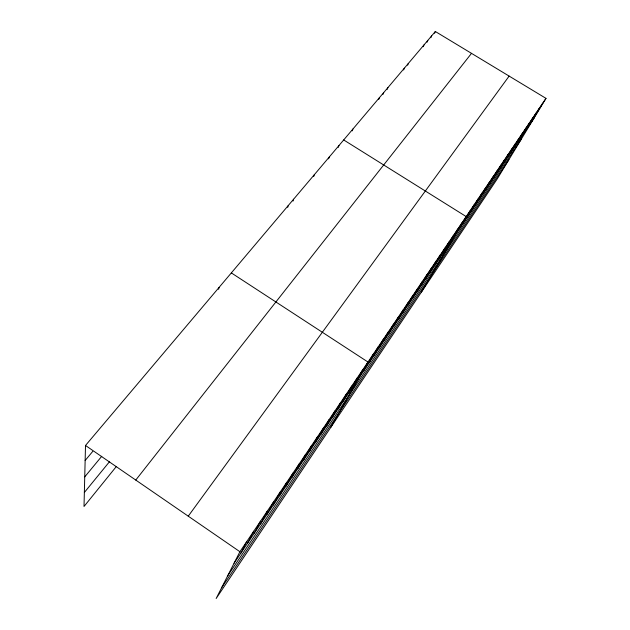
<?xml version="1.0" encoding="UTF-8"?>
<svg xmlns="http://www.w3.org/2000/svg" width="630" height="630" viewBox="0 0 630 630"><rect width="100%" height="100%" fill="white"/><g stroke="black" fill="none" stroke-linecap="round" stroke-linejoin="round"><path stroke-width="0.94" d="M545.99 98.367L239.904 551.715L216.153 598.5L497.353 178.731L545.99 98.367L435.338 31.5L85.507 445.481L84.011 506.481L116.117 466.806M218.634 289.304L219.098 287.39M287.682 207.38L288.264 205.545M292.997 201.08L293.596 199.237M313.709 176.502L314.315 174.715M328.616 158.839L329.254 157.043M338.279 147.388L338.932 145.585M352.233 130.859L352.91 129.04M378.74 99.43L379.425 97.666M382.993 94.39L383.686 92.626M387.198 89.397L387.899 87.633M403.625 69.946L404.342 68.174M407.626 65.205L408.358 63.433M423.25 46.699L423.998 44.919M427.061 42.186L427.817 40.399M430.841 37.713L431.597 35.926M434.574 33.28L435.338 31.5M240.81 553.211L246.881 541.383M247.488 543.304L253.756 531.2M254.071 533.531L260.529 521.16M260.568 523.892L267.214 511.261M266.978 514.379L273.806 501.496M273.302 505L280.303 491.873M279.539 495.739L286.713 482.383M285.689 486.604L293.029 473.02M291.769 477.587L299.266 463.79M297.762 468.696L305.416 454.679M303.684 459.908L311.488 445.694M309.519 451.245L317.473 436.818M315.291 442.685L323.379 428.069M320.985 434.235L329.214 419.438M326.6 425.896L334.963 410.91M332.152 417.659L340.649 402.499M337.633 409.524L346.256 394.199M343.051 401.491L351.784 386.001M348.398 393.553L357.249 377.905M353.674 385.717L362.644 369.912M330.64 427.589L367.975 362.029L231.336 272.908M364.045 370.322L373.236 354.233M369.141 362.77L378.433 346.539M374.173 355.304L383.56 338.94M379.142 347.925L388.631 331.435M384.056 340.633L393.64 324.017M388.907 333.435L398.585 316.693M393.703 326.308L403.468 309.456M398.443 319.276L408.295 302.305M403.137 312.315L413.067 295.234M407.767 305.44L417.784 288.257M412.351 298.644L422.439 281.358M416.879 291.926L427.045 274.538M421.352 285.28L431.597 267.797M425.785 278.712L436.094 261.135M430.156 272.215L440.543 254.544M434.487 265.789L444.938 248.039M438.771 259.434L449.284 241.597M443.008 253.15L453.576 235.234M447.19 246.936L457.829 228.942M451.34 240.786L462.026 222.721M421.486 291.981L466.184 216.57L343.697 139.947M459.42 228.784L470.224 210.585M463.365 222.933L474.225 204.663M467.271 217.137L478.178 198.804M471.138 211.404L482.092 193.008M474.957 205.726L485.958 187.275M478.745 200.112L489.786 181.605M482.485 194.552L493.581 175.99M486.195 189.047L497.33 170.439M489.864 183.606L501.039 164.942M493.503 178.211L504.709 159.5M497.094 172.88L508.347 154.122M500.653 167.596L511.946 148.79M504.181 162.359L515.505 143.522M507.67 157.185L519.025 138.301M511.127 152.05L522.514 133.135M514.553 146.971L525.971 128.016M517.939 141.947L529.389 122.952M521.293 136.962L532.775 117.936M524.617 132.032L536.13 112.975M527.909 127.15L539.445 108.061M531.169 122.307L542.729 103.194M221.595 587.782L508.898 159.65M234.045 563.259L534.398 117.519M227.658 575.836L521.475 138.876M188.252 516.175L509.127 76.096M135.765 480.06L471.508 53.361M84.357 492.471L109.644 461.522M84.735 476.886L101.737 456.309M85.137 460.498L92.791 451.348M85.507 445.481L239.904 551.715"/></g></svg>
